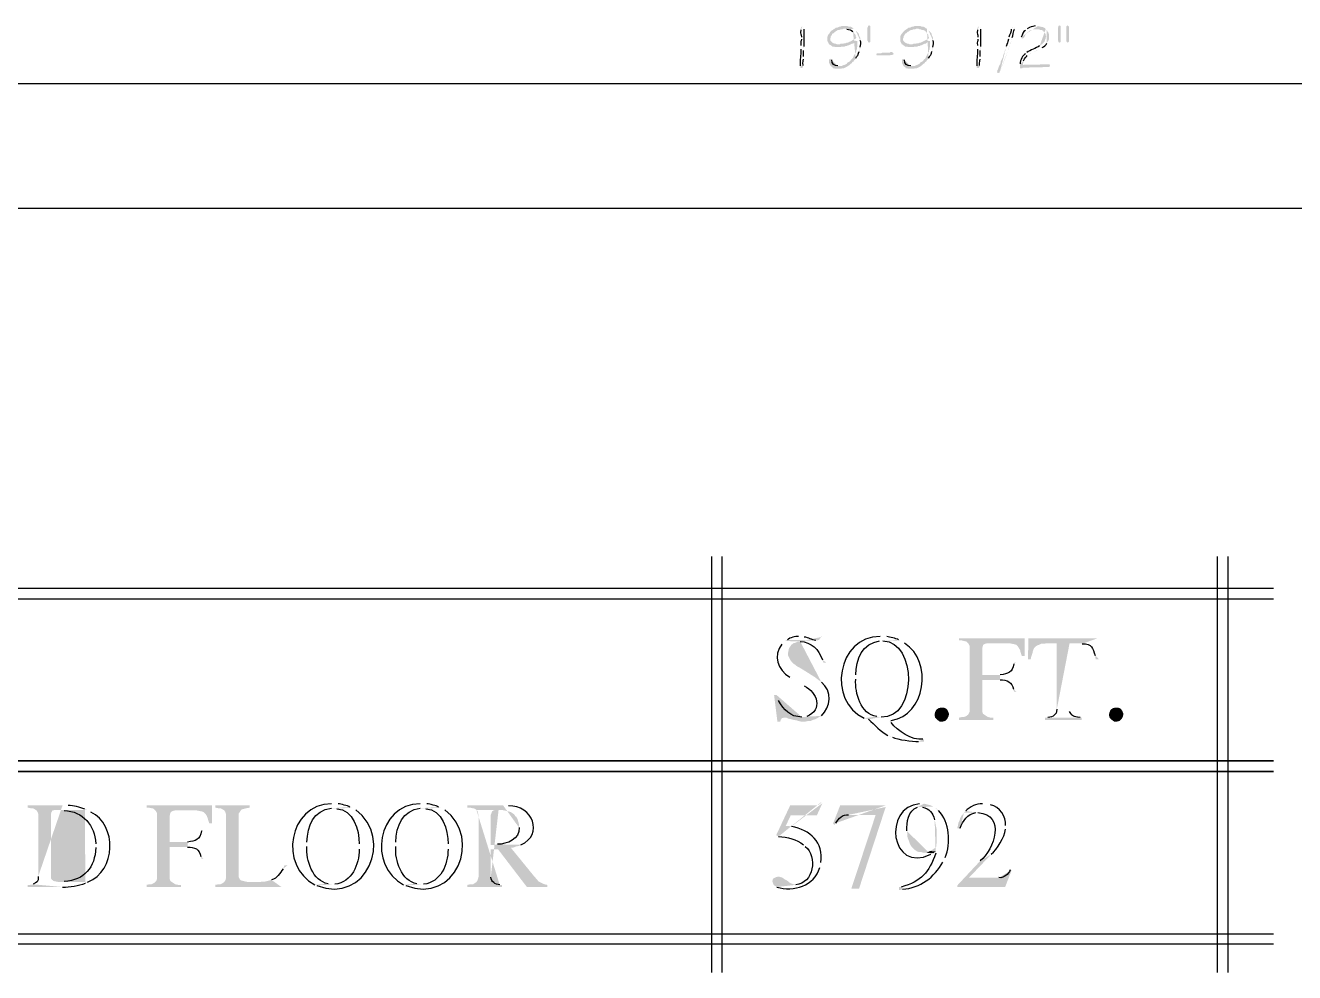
# Model space of a CAD drawing. Header units: inches. Extents: x -167 to 6071, y -6287 to -2731.
# Drawn here: x 290.9 to 412.8, y -6234.7 to -6143.7 of the extents above; entities that cross this region are included whole.
import ezdxf

# ---------------------------------------------------------------- set-up
doc = ezdxf.new("R2010")
doc.units = ezdxf.units.IN
doc.header["$LTSCALE"] = 96
doc.header["$MEASUREMENT"] = 0
doc.layers.add('PDF_Geometry', color=7, linetype='Continuous', true_color=0x4a4a4a)
doc.layers.add('PDF_Solid Fills', color=7, linetype='Continuous')

msp = doc.modelspace()

# ---------------------------------------------------------------- hatches: boundary and pattern name
at = {"layer": 'PDF_Solid Fills', "true_color": 0x4a4a4a, "transparency": 33554559}
for points in [[(369.56, -6143.78), (369.29, -6143.78), (369.18, -6143.83), (369.08, -6143.83), (368.97, -6143.88), (368.86, -6143.94), (368.7, -6143.94), (368.6, -6144.04), (368.49, -6144.1), (368.44, -6144.15), (368.33, -6144.2), (368.22, -6144.31), (368.17, -6144.36), (368.12, -6144.47), (368.01, -6144.58), (367.96, -6144.68), (367.9, -6144.84), (367.9, -6145.22), (367.96, -6145.32), (368.01, -6145.43), (368.06, -6145.54), (368.97, -6145.54), (368.81, -6145.54), (368.7, -6145.48), (368.6, -6145.48), (368.49, -6145.43), (368.38, -6145.38), (368.33, -6145.32), (368.22, -6145.22), (368.17, -6145.11), (368.17, -6145), (368.22, -6144.9), (368.22, -6144.79), (368.33, -6144.63), (368.38, -6144.52), (368.49, -6144.47), (368.6, -6144.36), (368.7, -6144.31), (368.76, -6144.26), (368.86, -6144.2), (368.97, -6144.15), (369.08, -6144.15), (369.18, -6144.1), (369.34, -6144.1), (369.45, -6144.04), (370.46, -6144.04), (370.36, -6143.99), (370.3, -6143.94), (370.2, -6143.88), (370.09, -6143.83), (369.93, -6143.83), (369.82, -6143.78), (369.72, -6143.78)], [(372.01, -6143.99), (372.01, -6145.32), (371.9, -6145.38), (371.8, -6145.32), (371.8, -6145.22), (371.74, -6145.16), (371.74, -6143.99), (371.8, -6143.83), (371.8, -6143.78), (371.9, -6143.72), (372.01, -6143.78)], [(376.54, -6143.78), (376.28, -6143.78), (376.17, -6143.83), (376.06, -6143.83), (375.96, -6143.88), (375.85, -6143.94), (375.69, -6143.94), (375.58, -6144.04), (375.48, -6144.1), (375.42, -6144.15), (375.32, -6144.2), (375.21, -6144.31), (375.16, -6144.36), (375.1, -6144.47), (375, -6144.58), (374.94, -6144.68), (374.89, -6144.84), (374.89, -6145.22), (375.05, -6145.54), (375.96, -6145.54), (375.8, -6145.54), (375.69, -6145.48), (375.58, -6145.48), (375.48, -6145.43), (375.37, -6145.38), (375.32, -6145.32), (375.21, -6145.22), (375.16, -6145.11), (375.16, -6145), (375.21, -6144.9), (375.21, -6144.79), (375.32, -6144.63), (375.37, -6144.52), (375.48, -6144.47), (375.58, -6144.36), (375.69, -6144.31), (375.74, -6144.26), (375.85, -6144.2), (375.96, -6144.15), (376.06, -6144.15), (376.17, -6144.1), (376.33, -6144.1), (376.44, -6144.04), (377.45, -6144.04), (377.34, -6143.99), (377.29, -6143.94), (377.18, -6143.88), (377.08, -6143.83), (376.92, -6143.83), (376.81, -6143.78), (376.7, -6143.78)], [(390.2, -6143.72), (390.09, -6143.78), (390.09, -6143.83), (390.04, -6143.99), (390.04, -6145.16), (390.09, -6145.22), (390.09, -6145.32), (390.2, -6145.38), (390.3, -6145.32), (390.3, -6143.78)], [(390.94, -6143.72), (390.84, -6143.83), (390.84, -6145.22), (390.89, -6145.32), (390.94, -6145.38), (391.05, -6145.32), (391.1, -6145.27), (391.1, -6143.88), (391.05, -6143.78)], [(370.3, -6145.16), (370.2, -6145.22), (370.09, -6145.27), (369.98, -6145.32), (369.88, -6145.38), (369.77, -6145.38), (369.66, -6145.43), (369.56, -6145.43), (369.4, -6145.48), (369.18, -6145.48), (369.08, -6145.54), (368.06, -6145.54), (368.17, -6145.59), (368.22, -6145.64), (368.33, -6145.7), (368.38, -6145.75), (368.54, -6145.75), (368.65, -6145.8), (369.18, -6145.8), (369.29, -6145.75), (369.56, -6145.75), (369.66, -6145.7), (369.77, -6145.7), (369.88, -6145.64), (369.93, -6145.64), (370.04, -6145.59), (370.14, -6145.54), (370.25, -6145.48), (370.36, -6145.48), (370.46, -6145.38), (370.57, -6145.32), (370.68, -6145.27), (370.73, -6145.22)], [(377.29, -6145.16), (377.18, -6145.22), (377.08, -6145.27), (376.97, -6145.32), (376.86, -6145.38), (376.76, -6145.38), (376.65, -6145.43), (376.54, -6145.43), (376.38, -6145.48), (376.17, -6145.48), (376.06, -6145.54), (375.05, -6145.54), (375.16, -6145.59), (375.21, -6145.64), (375.32, -6145.7), (375.37, -6145.75), (375.53, -6145.75), (375.64, -6145.8), (376.17, -6145.8), (376.28, -6145.75), (376.54, -6145.75), (376.65, -6145.7), (376.76, -6145.7), (376.86, -6145.64), (376.92, -6145.64), (377.02, -6145.59), (377.13, -6145.54), (377.24, -6145.48), (377.34, -6145.48), (377.45, -6145.38), (377.56, -6145.32), (377.66, -6145.27), (377.72, -6145.22)], [(374.09, -6146.28), (373.98, -6146.28), (373.88, -6146.34), (373.18, -6146.34), (373.08, -6146.39), (372.65, -6146.39), (372.6, -6146.5), (372.65, -6146.6), (373.93, -6146.6), (373.98, -6146.55), (374.14, -6146.55), (374.25, -6146.5), (374.25, -6146.44), (374.2, -6146.34)], [(389.13, -6147.46), (386.68, -6147.51), (386.41, -6147.51), (386.41, -6147.83), (386.62, -6147.83), (386.68, -6147.78), (389.08, -6147.72), (389.13, -6147.72), (389.24, -6147.67), (389.29, -6147.62), (389.24, -6147.51), (389.24, -6147.46)]]:
    msp.add_hatch(color=251, dxfattribs=at).paths.add_polyline_path(points)
h = msp.add_hatch(color=251, dxfattribs=at)
h.paths.add_polyline_path([(388.01, -6143.78), (387.85, -6143.78)], flags=0)
h.paths.add_polyline_path([(387.1, -6144.04), (387.05, -6144.1), (386.94, -6144.2)], flags=0)
h.paths.add_polyline_path([(386.52, -6144.84), (386.57, -6144.95), (386.68, -6145), (386.73, -6144.95), (386.84, -6144.84), (386.84, -6144.79), (386.89, -6144.68), (386.94, -6144.63), (386.94, -6144.58), (387.1, -6144.42), (387.21, -6144.36), (387.26, -6144.26), (387.37, -6144.2), (387.42, -6144.2), (387.53, -6144.15), (387.64, -6144.1), (388.86, -6144.1), (388.81, -6143.99), (388.7, -6143.94), (388.6, -6143.88), (388.49, -6143.88), (388.38, -6143.83), (388.28, -6143.83), (388.12, -6143.78)], flags=0)
h = msp.add_hatch(color=251, dxfattribs=at)
h.paths.add_polyline_path([(365.5, -6143.83), (365.4, -6143.88), (365.34, -6144.04), (365.34, -6144.15)], flags=0)
h.paths.add_polyline_path([(365.4, -6144.84), (365.4, -6145.06)], flags=0)
h.paths.add_polyline_path([(365.34, -6145.64), (365.34, -6146.02)], flags=0)
h.paths.add_polyline_path([(365.29, -6147.62), (365.29, -6147.78), (365.4, -6147.83), (365.5, -6147.78), (365.56, -6147.72), (365.56, -6147.56)], flags=0)
h.paths.add_polyline_path([(365.61, -6146.98), (365.61, -6146.71)], flags=0)
h.paths.add_polyline_path([(365.61, -6146.12), (365.61, -6145.86), (365.66, -6145.75)], flags=0)
h.paths.add_polyline_path([(365.66, -6144.1), (365.66, -6143.99), (365.61, -6143.88)], flags=0)
h = msp.add_hatch(color=251, dxfattribs=at)
h.paths.add_polyline_path([(370.46, -6144.04), (369.56, -6144.04), (369.66, -6144.04), (369.77, -6144.1)], flags=0)
h.paths.add_polyline_path([(370.36, -6144.31), (370.41, -6144.36), (370.46, -6144.47), (370.57, -6144.58), (370.62, -6144.68), (370.62, -6144.79), (370.68, -6144.9), (370.62, -6145), (370.3, -6145.16), (370.73, -6145.22), (370.78, -6145.22), (370.78, -6145.75), (370.73, -6145.86), (370.73, -6146.02), (370.68, -6146.12), (370.68, -6146.23), (370.62, -6146.34), (370.57, -6146.39), (370.52, -6146.5), (370.46, -6146.6), (370.41, -6146.71), (370.36, -6146.82), (370.3, -6146.92), (370.2, -6146.98), (370.14, -6147.08), (370.04, -6147.19), (369.82, -6147.3), (369.77, -6147.4), (369.56, -6147.51), (369.5, -6147.51), (369.29, -6147.62), (368.92, -6147.62), (369.82, -6147.67), (369.88, -6147.62), (369.98, -6147.56), (370.14, -6147.4), (370.25, -6147.35), (370.3, -6147.24), (370.41, -6147.19), (370.46, -6147.08), (370.57, -6146.98), (370.62, -6146.87)], flags=0)
h.paths.add_polyline_path([(370.94, -6146.23), (371, -6146.18), (371, -6146.07), (371.05, -6145.96), (371.05, -6145.8)], flags=0)
h.paths.add_polyline_path([(371.05, -6145.16), (371.05, -6144.9), (370.94, -6144.68), (370.94, -6144.58), (370.89, -6144.47), (370.84, -6144.42), (370.62, -6144.2), (370.57, -6144.1)], flags=0)
h = msp.add_hatch(color=251, dxfattribs=at)
h.paths.add_polyline_path([(377.45, -6144.04), (376.54, -6144.04), (376.65, -6144.04), (376.76, -6144.1), (376.86, -6144.1), (376.97, -6144.15), (377.08, -6144.15), (377.18, -6144.2), (377.29, -6144.26), (377.34, -6144.31), (377.4, -6144.36), (377.45, -6144.47), (377.56, -6144.58), (377.61, -6144.68), (377.61, -6144.79), (377.66, -6144.9), (377.61, -6145), (377.29, -6145.16), (377.72, -6145.22), (377.77, -6145.22), (377.77, -6145.75), (377.72, -6145.86), (377.72, -6146.02), (377.66, -6146.12), (377.66, -6146.23), (377.61, -6146.34), (377.56, -6146.39), (377.4, -6146.71), (377.34, -6146.82), (377.29, -6146.92), (377.18, -6146.98), (377.13, -6147.08), (377.02, -6147.19), (376.81, -6147.3), (376.76, -6147.4), (376.54, -6147.51), (376.49, -6147.51), (376.28, -6147.62), (375.9, -6147.62), (376.81, -6147.67), (376.86, -6147.62), (376.97, -6147.56), (377.02, -6147.51), (377.13, -6147.4), (377.24, -6147.35), (377.29, -6147.24), (377.4, -6147.19), (377.45, -6147.08), (377.56, -6146.98), (377.61, -6146.87)], flags=0)
h.paths.add_polyline_path([(377.93, -6146.23), (377.98, -6146.18), (377.98, -6146.07), (378.04, -6145.96), (378.04, -6145.8)], flags=0)
h.paths.add_polyline_path([(378.04, -6145.16), (378.04, -6144.9), (377.93, -6144.68), (377.93, -6144.58), (377.88, -6144.47), (377.82, -6144.42), (377.72, -6144.31), (377.66, -6144.26), (377.61, -6144.2), (377.56, -6144.1)], flags=0)
h = msp.add_hatch(color=251, dxfattribs=at)
h.paths.add_polyline_path([(382.46, -6143.83), (382.36, -6143.88), (382.3, -6144.04), (382.3, -6144.15)], flags=0)
h.paths.add_polyline_path([(382.36, -6144.84), (382.36, -6145.06)], flags=0)
h.paths.add_polyline_path([(382.3, -6145.64), (382.3, -6146.02)], flags=0)
h.paths.add_polyline_path([(382.25, -6147.62), (382.25, -6147.78), (382.36, -6147.83), (382.46, -6147.78), (382.52, -6147.72), (382.52, -6147.56)], flags=0)
h.paths.add_polyline_path([(382.57, -6146.98), (382.57, -6146.71)], flags=0)
h.paths.add_polyline_path([(382.57, -6146.12), (382.57, -6145.86), (382.62, -6145.75)], flags=0)
h.paths.add_polyline_path([(382.62, -6144.1), (382.62, -6143.99), (382.57, -6143.88)], flags=0)
h = msp.add_hatch(color=251, dxfattribs=at)
h.paths.add_polyline_path([(385.72, -6143.83), (385.66, -6143.88), (385.56, -6144.1)], flags=0)
h.paths.add_polyline_path([(385.34, -6144.84), (385.34, -6144.95), (385.29, -6145.06)], flags=0)
h.paths.add_polyline_path([(385.08, -6145.75), (385.08, -6145.86), (385.02, -6145.96), (384.97, -6146.07), (384.92, -6146.18), (384.92, -6146.28), (384.86, -6146.39), (384.81, -6146.55), (384.76, -6146.66), (384.76, -6146.76), (384.7, -6146.87), (384.54, -6147.19), (384.54, -6147.3), (384.49, -6147.46), (384.38, -6147.62), (384.28, -6147.94), (384.22, -6148.04), (384.22, -6148.15), (384.17, -6148.15), (384.22, -6148.26), (384.33, -6148.31), (384.38, -6148.26), (384.44, -6148.26), (384.44, -6148.15), (384.49, -6148.1)], flags=0)
h.paths.add_polyline_path([(384.49, -6148.1, 0.021366), (385.24, -6146.12)], flags=0)
h.paths.add_polyline_path([(385.24, -6146.12), (385.29, -6146.02), (385.34, -6145.86), (385.34, -6145.75), (385.4, -6145.64), (385.45, -6145.54), (385.45, -6145.43), (385.56, -6145.22), (385.56, -6145.11), (385.66, -6144.9)], flags=0)
h.paths.add_polyline_path([(385.88, -6144.1), (385.88, -6143.99), (385.82, -6143.88)], flags=0)
h = msp.add_hatch(color=251, dxfattribs=at)
h.paths.add_polyline_path([(388.86, -6144.1), (388.01, -6144.1), (388.22, -6144.1), (388.33, -6144.15), (388.44, -6144.15), (388.54, -6144.2), (388.65, -6144.26), (388.65, -6144.31), (388.76, -6144.36), (388.81, -6144.47), (388.86, -6144.58), (388.86, -6144.68), (388.92, -6144.79), (388.86, -6144.9), (388.86, -6145), (388.81, -6145.11), (388.76, -6145.22), (388.76, -6145.27), (388.65, -6145.38), (388.6, -6145.43), (388.49, -6145.54), (388.38, -6145.59), (388.38, -6145.64), (388.28, -6145.7)], flags=0)
h.paths.add_polyline_path([(387.05, -6146.34), (387, -6146.34), (386.94, -6146.44)], flags=0)
h.paths.add_polyline_path([(386.41, -6147.4), (386.41, -6147.51), (386.68, -6147.51), (386.68, -6147.4), (386.73, -6147.24), (386.73, -6147.14)], flags=0)
h.paths.add_polyline_path([(387.1, -6146.6), (387.21, -6146.55), (387.32, -6146.5), (387.42, -6146.39), (387.53, -6146.39), (387.74, -6146.28), (387.8, -6146.23), (387.96, -6146.18), (388.06, -6146.12), (388.22, -6146.02), (388.54, -6145.86)], flags=0)
h.paths.add_polyline_path([(388.97, -6145.43), (389.02, -6145.32), (389.08, -6145.27), (389.13, -6145.16), (389.18, -6145.06), (389.18, -6144.58), (389.13, -6144.42), (389.08, -6144.36), (389.02, -6144.26), (388.97, -6144.15)], flags=0)
h = msp.add_hatch(color=251, dxfattribs=at)
h.paths.add_polyline_path([(368.17, -6146.92), (368.12, -6146.98), (368.06, -6147.03), (368.06, -6147.3), (368.22, -6147.62), (368.28, -6147.67), (368.38, -6147.72), (368.44, -6147.83), (368.54, -6147.83), (368.65, -6147.88), (369.24, -6147.88), (369.34, -6147.83), (369.5, -6147.83), (369.82, -6147.67), (368.92, -6147.62)], flags=0)
h.paths.add_polyline_path([(368.33, -6147.03), (368.28, -6146.92)], flags=0)
h = msp.add_hatch(color=251, dxfattribs=at)
h.paths.add_polyline_path([(375.16, -6146.92), (375.1, -6146.98), (375.05, -6147.03), (375.05, -6147.3), (375.21, -6147.62), (375.26, -6147.67), (375.37, -6147.72), (375.42, -6147.83), (375.53, -6147.83), (375.64, -6147.88), (376.22, -6147.88), (376.33, -6147.83), (376.49, -6147.83), (376.81, -6147.67), (375.9, -6147.62)], flags=0)
h.paths.add_polyline_path([(375.32, -6147.03), (375.26, -6146.92)], flags=0)
at = {"layer": 'PDF_Solid Fills', "transparency": 33554559}
h = msp.add_hatch(color=256, dxfattribs=at)
h.paths.add_polyline_path([(363.85, -6202.82), (363.53, -6203.14)], flags=0)
h.paths.add_polyline_path([(364.28, -6206.28), (364.54, -6206.44), (365.66, -6207.14)], flags=0)
h.paths.add_polyline_path([(365.93, -6210.07), (365.72, -6210.12), (365.45, -6210.12), (367.1, -6210.12), (367.32, -6210.02)], flags=0)
h.paths.add_polyline_path([(367.32, -6206.76), (367.1, -6206.6), (366.68, -6206.28), (365.5, -6205.54), (365.24, -6205.38), (365.02, -6205.27), (364.81, -6205.11), (364.65, -6205), (364.49, -6204.84), (364.33, -6204.63), (364.12, -6204.2), (364.12, -6203.99), (364.17, -6203.72), (364.22, -6203.51), (364.44, -6203.19), (364.65, -6203.03), (364.86, -6202.98), (365.08, -6202.87), (365.29, -6202.87)], flags=0)
h = msp.add_hatch(color=256, dxfattribs=at)
h.paths.add_polyline_path([(367.53, -6202.39), (367.32, -6202.39), (367.21, -6202.55), (367.1, -6202.71), (366.94, -6202.76), (363.85, -6202.82), (365.29, -6202.87)], flags=0)
h.paths.add_polyline_path([(367.42, -6204.63), (367.53, -6204.9), (367.8, -6204.9)], flags=0)
h = msp.add_hatch(color=256, dxfattribs=at)
h.paths.add_polyline_path([(365.18, -6202.39), (365.13, -6202.39)], flags=0)
h.paths.add_polyline_path([(364.06, -6202.71), (363.85, -6202.82), (366.94, -6202.76), (366.78, -6202.76)], flags=0)
h.paths.add_polyline_path([(365.66, -6202.44), (365.45, -6202.39)], flags=0)
h = msp.add_hatch(color=256, dxfattribs=at)
h.paths.add_polyline_path([(373.13, -6202.39), (372.97, -6202.39)], flags=0)
h.paths.add_polyline_path([(371.42, -6210.23), (373.08, -6210.12), (372.86, -6210.12), (372.65, -6210.07)], flags=0)
h.paths.add_polyline_path([(370.62, -6206.5), (370.62, -6206.07)], flags=0)
h.paths.add_polyline_path([(372.92, -6202.82), (373.18, -6202.82), (374.94, -6202.76), (374.73, -6202.71)], flags=0)
h.paths.add_polyline_path([(373.61, -6202.39), (373.34, -6202.39)], flags=0)
h = msp.add_hatch(color=256, dxfattribs=at)
h.paths.add_polyline_path([(374.94, -6202.76), (373.18, -6202.82), (373.24, -6202.82)], flags=0)
h.paths.add_polyline_path([(373.08, -6210.12), (371.42, -6210.23), (371.85, -6210.34)], flags=0)
h.paths.add_polyline_path([(373.72, -6211.88), (373.93, -6211.99), (374.14, -6212.04)], flags=0)
h.paths.add_polyline_path([(376.65, -6212.47), (377.18, -6212.47), (377.18, -6212.26), (377.08, -6212.26)], flags=0)
h.paths.add_polyline_path([(374.04, -6210.66), (373.88, -6210.5), (374.04, -6210.44)], flags=0)
h.paths.add_polyline_path([(375.32, -6203.03), (375.1, -6202.87)], flags=0)
for points in [[(386.84, -6202.55), (380.54, -6202.55), (380.54, -6202.76), (380.76, -6202.76), (381.02, -6202.82), (381.24, -6202.87), (381.34, -6202.98), (385.34, -6203.03), (385.88, -6203.14), (386.04, -6203.19), (386.2, -6203.35), (386.3, -6203.51), (386.41, -6203.72), (386.46, -6203.94), (386.57, -6204.26), (386.84, -6204.26)], [(381.34, -6202.98), (381.45, -6203.08), (381.56, -6203.3), (381.56, -6209.59), (381.5, -6209.75), (381.4, -6209.91), (381.24, -6210.02), (381.02, -6210.12), (380.81, -6210.12), (380.54, -6210.18), (380.54, -6210.39), (383.85, -6210.39), (383.85, -6210.18), (383.58, -6210.18), (383.32, -6210.12), (382.84, -6209.8), (382.78, -6209.64), (382.78, -6206.55), (384.49, -6206.55), (382.78, -6206.07), (382.78, -6203.51), (382.84, -6203.24), (382.94, -6203.14), (383.05, -6203.08), (383.32, -6203.03), (385.34, -6203.03)], [(393.88, -6202.55), (387.21, -6202.55), (387.16, -6204.58), (387.42, -6204.58), (387.48, -6204.31), (387.58, -6204.04), (387.64, -6203.78), (387.69, -6203.62), (387.74, -6203.51), (387.9, -6203.35), (388.06, -6203.24), (388.22, -6203.19), (388.44, -6203.08), (388.7, -6203.08), (389.02, -6203.03), (392.22, -6203.03)], [(379.58, -6209.86), (379.53, -6210.07), (379.42, -6210.28), (379.37, -6210.34), (379.21, -6210.5), (379, -6210.55), (378.68, -6210.55), (378.46, -6210.39), (378.41, -6210.34), (378.25, -6210.18), (378.2, -6209.96), (378.2, -6209.86), (378.25, -6209.64), (378.36, -6209.43), (378.41, -6209.38), (378.57, -6209.27), (378.78, -6209.22), (379.1, -6209.22), (379.32, -6209.32), (379.37, -6209.38), (379.48, -6209.54), (379.58, -6209.8)], [(396.33, -6209.86), (396.28, -6210.07), (396.17, -6210.28), (395.96, -6210.5), (395.74, -6210.55), (395.42, -6210.55), (395.21, -6210.39), (395, -6210.18), (394.94, -6209.96), (394.94, -6209.86), (395, -6209.64), (395.1, -6209.43), (395.16, -6209.38), (395.32, -6209.27), (395.53, -6209.22), (395.85, -6209.22), (396.06, -6209.32), (396.12, -6209.38), (396.22, -6209.54), (396.33, -6209.8)], [(367.1, -6210.12), (363.74, -6210.18), (363.96, -6210.18), (364.17, -6210.28), (364.49, -6210.34), (364.65, -6210.39), (364.92, -6210.44), (365.34, -6210.55), (365.82, -6210.55), (366.04, -6210.5), (366.3, -6210.5), (366.52, -6210.39), (366.73, -6210.34), (366.94, -6210.23)], [(308.81, -6218.6), (302.52, -6218.6), (302.52, -6218.82), (302.73, -6218.82), (303, -6218.87), (303.21, -6218.92), (303.32, -6219.03), (307.32, -6219.08), (307.85, -6219.19), (308.01, -6219.24), (308.17, -6219.4), (308.28, -6219.56), (308.38, -6219.78), (308.44, -6219.99), (308.54, -6220.31), (308.81, -6220.31)], [(303.32, -6219.03), (303.42, -6219.14), (303.53, -6219.35), (303.53, -6225.64), (303.48, -6225.8), (303.37, -6225.96), (303.21, -6226.07), (303, -6226.18), (302.78, -6226.18), (302.52, -6226.23), (302.52, -6226.44), (305.82, -6226.44), (305.82, -6226.23), (305.56, -6226.23), (305.29, -6226.18), (304.81, -6225.86), (304.76, -6225.7), (304.76, -6222.6), (306.46, -6222.6), (304.76, -6222.12), (304.76, -6219.56), (304.81, -6219.3), (304.92, -6219.19), (305.02, -6219.14), (305.29, -6219.08), (307.32, -6219.08)], [(312.44, -6218.6), (309.13, -6218.6), (309.13, -6218.82), (309.4, -6218.87), (309.61, -6218.87), (309.82, -6218.98), (309.98, -6219.08), (310.09, -6219.24), (310.14, -6219.4), (310.14, -6225.64), (310.09, -6225.8), (309.98, -6225.96), (312.81, -6225.96), (312.28, -6225.96), (312.01, -6225.91), (311.58, -6225.8), (311.48, -6225.7), (311.37, -6225.48), (311.37, -6219.4), (311.58, -6219.08), (311.69, -6218.98), (312.12, -6218.87), (312.44, -6218.82)], [(337.5, -6222.66), (336.28, -6222.82), (339.05, -6226.44), (341.02, -6226.44), (341.02, -6226.23), (340.97, -6226.23), (340.76, -6226.18), (340.6, -6226.12), (340.17, -6225.91), (340.01, -6225.7), (339.8, -6225.48)], [(377.77, -6222.98), (377.56, -6223.08), (377.4, -6223.14), (377.18, -6223.14), (378.09, -6223.19), (378.3, -6223.03)], [(363.21, -6225.43), (363, -6225.48), (362.68, -6225.64), (362.62, -6225.86), (362.62, -6225.91), (362.68, -6226.07), (362.78, -6226.28), (364.86, -6226.23), (364.7, -6226.18), (364.49, -6226.12), (364.28, -6226.02), (364.01, -6225.8), (363.8, -6225.7), (363.58, -6225.54), (363.37, -6225.48)]]:
    msp.add_hatch(color=256, dxfattribs=at).paths.add_polyline_path(points)
h = msp.add_hatch(color=256, dxfattribs=at)
h.paths.add_polyline_path([(391.16, -6203.03), (389.93, -6203.03), (389.93, -6209.38)], flags=0)
h.paths.add_polyline_path([(389.08, -6210.18), (388.81, -6210.18), (388.81, -6210.39), (392.33, -6210.39), (392.33, -6210.18), (392.17, -6210.18)], flags=0)
h.paths.add_polyline_path([(391.16, -6209.59), (391.16, -6209.38)], flags=0)
h = msp.add_hatch(color=256, dxfattribs=at)
h.paths.add_polyline_path([(393.88, -6202.55), (392.22, -6203.03), (392.38, -6203.08)], flags=0)
h.paths.add_polyline_path([(393.61, -6204.2), (393.66, -6204.58), (393.98, -6204.58)], flags=0)
h = msp.add_hatch(color=256, dxfattribs=at)
h.paths.add_polyline_path([(386.04, -6204.9), (385.82, -6204.9), (385.82, -6205)], flags=0)
h.paths.add_polyline_path([(384.49, -6206.07), (382.78, -6206.07), (384.49, -6206.55)], flags=0)
h.paths.add_polyline_path([(385.77, -6207.46), (385.82, -6207.67), (386.04, -6207.67)], flags=0)
h = msp.add_hatch(color=256, dxfattribs=at)
h.paths.add_polyline_path([(363, -6207.99), (362.78, -6207.99), (363.1, -6210.55), (363.37, -6210.55), (363.42, -6210.39), (363.53, -6210.23), (363.74, -6210.18), (367.1, -6210.12), (365.45, -6210.12)], flags=0)
h.paths.add_polyline_path([(363.21, -6208.52), (363.1, -6208.26)], flags=0)
h = msp.add_hatch(color=256, dxfattribs=at)
h.paths.add_polyline_path([(294.46, -6218.6), (291.1, -6218.6), (291.1, -6218.82), (291.37, -6218.87), (291.58, -6218.87), (291.8, -6218.98), (291.96, -6219.08), (292.06, -6219.24), (292.12, -6219.4), (292.12, -6225.43)], flags=0)
h.paths.add_polyline_path([(291.64, -6226.18), (291.37, -6226.23), (291.1, -6226.23), (291.1, -6226.44), (294.46, -6226.44)], flags=0)
h.paths.add_polyline_path([(296.65, -6226.07), (296.86, -6225.96), (294.09, -6225.96), (293.82, -6225.91), (293.61, -6225.86), (293.45, -6225.75), (293.34, -6225.59), (293.34, -6219.46), (293.4, -6219.24), (293.5, -6219.08), (293.56, -6219.08), (293.77, -6219.03), (296.81, -6219.03), (296.6, -6218.98)], flags=0)
h.paths.add_polyline_path([(295, -6218.6), (294.73, -6218.6)], flags=0)
h = msp.add_hatch(color=256, dxfattribs=at)
h.paths.add_polyline_path([(296.81, -6219.03), (294.09, -6219.03), (294.36, -6219.03), (294.62, -6219.08)], flags=0)
h.paths.add_polyline_path([(297.66, -6222.28), (297.66, -6222.66)], flags=0)
h.paths.add_polyline_path([(294.62, -6225.91), (294.36, -6225.96), (294.09, -6225.96), (296.86, -6225.96)], flags=0)
h.paths.add_polyline_path([(297.18, -6219.24), (297.02, -6219.14)], flags=0)
h = msp.add_hatch(color=256, dxfattribs=at)
h.paths.add_polyline_path([(320.44, -6218.44), (320.28, -6218.44)], flags=0)
h.paths.add_polyline_path([(318.68, -6226.23), (320.38, -6226.18), (320.17, -6226.18), (319.96, -6226.12)], flags=0)
h.paths.add_polyline_path([(317.93, -6222.55), (317.93, -6222.12)], flags=0)
h.paths.add_polyline_path([(320.28, -6218.87), (320.54, -6218.87), (322.25, -6218.82), (322.04, -6218.76)], flags=0)
h.paths.add_polyline_path([(320.92, -6218.44), (320.7, -6218.44)], flags=0)
h = msp.add_hatch(color=256, dxfattribs=at)
h.paths.add_polyline_path([(322.25, -6218.82), (320.54, -6218.87), (320.6, -6218.87), (320.81, -6218.92)], flags=0)
h.paths.add_polyline_path([(322.94, -6222.28), (322.94, -6222.82)], flags=0)
h.paths.add_polyline_path([(320.6, -6226.18), (320.38, -6226.18), (318.68, -6226.23), (318.89, -6226.28)], flags=0)
h.paths.add_polyline_path([(322.62, -6219.03), (322.46, -6218.92)], flags=0)
h = msp.add_hatch(color=256, dxfattribs=at)
h.paths.add_polyline_path([(328.97, -6218.44), (328.81, -6218.44)], flags=0)
h.paths.add_polyline_path([(327.21, -6226.23), (328.92, -6226.18), (328.7, -6226.18), (328.49, -6226.12)], flags=0)
h.paths.add_polyline_path([(326.46, -6222.55), (326.46, -6222.12)], flags=0)
h.paths.add_polyline_path([(328.81, -6218.87), (329.08, -6218.87), (330.78, -6218.82), (330.57, -6218.76)], flags=0)
h.paths.add_polyline_path([(329.45, -6218.44), (329.24, -6218.44)], flags=0)
h = msp.add_hatch(color=256, dxfattribs=at)
h.paths.add_polyline_path([(330.78, -6218.82), (329.08, -6218.87), (329.13, -6218.87), (329.34, -6218.92)], flags=0)
h.paths.add_polyline_path([(331.48, -6222.28), (331.48, -6222.82)], flags=0)
h.paths.add_polyline_path([(329.13, -6226.18), (328.92, -6226.18), (327.21, -6226.23), (327.42, -6226.28)], flags=0)
h.paths.add_polyline_path([(331.16, -6219.03), (331, -6218.92)], flags=0)
h = msp.add_hatch(color=256, dxfattribs=at)
h.paths.add_polyline_path([(336.76, -6218.6), (333.34, -6218.6), (333.34, -6218.82), (333.61, -6218.82), (334.04, -6218.92), (334.2, -6219.03), (336.6, -6219.03), (336.86, -6219.08), (337.5, -6219.24), (337.82, -6219.46), (337.93, -6219.62), (338.04, -6219.72), (338.14, -6219.88), (338.2, -6220.1), (338.25, -6220.26), (338.3, -6220.47), (338.3, -6220.74)], flags=0)
h.paths.add_polyline_path([(336.22, -6222.34), (335.9, -6222.39), (335.58, -6222.39), (338.46, -6222.39)], flags=0)
h.paths.add_polyline_path([(337.29, -6218.66), (337.02, -6218.6)], flags=0)
h = msp.add_hatch(color=256, dxfattribs=at)
h.paths.add_polyline_path([(334.2, -6219.03), (334.3, -6219.14), (334.36, -6219.35), (334.41, -6219.62), (334.41, -6225.43), (334.36, -6225.64), (334.3, -6225.8), (334.2, -6225.96), (333.88, -6226.18), (333.61, -6226.18), (333.34, -6226.23), (333.34, -6226.44), (336.65, -6226.44), (336.65, -6226.23), (336.44, -6226.23)], flags=0)
h.paths.add_polyline_path([(335.58, -6225.48), (335.58, -6222.82), (336.28, -6222.82), (337.5, -6222.66), (337.72, -6222.66), (337.98, -6222.55), (338.25, -6222.5), (338.46, -6222.39), (335.58, -6222.39), (335.58, -6219.51), (335.64, -6219.35), (335.69, -6219.19), (335.85, -6219.08), (336.01, -6219.03), (336.33, -6219.03)], flags=0)
h = msp.add_hatch(color=256, dxfattribs=at)
h.paths.add_polyline_path([(367.32, -6218.28), (367.26, -6218.39), (367.05, -6218.55), (366.89, -6218.6), (364.33, -6218.6), (363, -6221.43), (363, -6221.48), (363.21, -6221.59)], flags=0)
h.paths.add_polyline_path([(365.61, -6222.39), (365.77, -6222.5), (365.77, -6222.55)], flags=0)
h.paths.add_polyline_path([(364.86, -6226.23), (362.78, -6226.28), (363, -6226.39), (363.05, -6226.44)], flags=0)
h.paths.add_polyline_path([(367.16, -6224.58), (367.21, -6224.36), (367.26, -6224.1)], flags=0)
h.paths.add_polyline_path([(364.44, -6220.63), (364.17, -6220.58), (363.9, -6220.58), (364.38, -6219.56), (366.89, -6219.56), (367.42, -6218.39)], flags=0)
h = msp.add_hatch(color=256, dxfattribs=at)
h.paths.add_polyline_path([(373.5, -6218.6), (369.13, -6218.6), (368.44, -6220.36), (368.6, -6220.47), (368.7, -6220.31)], flags=0)
h.paths.add_polyline_path([(369.93, -6219.51), (372.54, -6219.51), (373.5, -6218.76)], flags=0)
h = msp.add_hatch(color=256, dxfattribs=at)
h.paths.add_polyline_path([(378.04, -6218.71), (376.76, -6218.76), (377.02, -6218.76)], flags=0)
h.paths.add_polyline_path([(378.2, -6219.99), (378.25, -6220.2), (378.3, -6220.47), (378.36, -6220.74), (378.41, -6221), (378.41, -6222.18), (378.36, -6222.34), (378.36, -6222.55), (378.2, -6222.71), (377.98, -6222.87), (377.77, -6222.98), (378.3, -6223.03), (378.3, -6223.19)], flags=0)
h.paths.add_polyline_path([(375, -6226.44), (374.78, -6226.44), (374.78, -6226.71), (374.89, -6226.71), (375.1, -6226.66)], flags=0)
h.paths.add_polyline_path([(379, -6224.04), (379.21, -6223.62)], flags=0)
h.paths.add_polyline_path([(378.57, -6219.08), (378.41, -6218.92), (378.2, -6218.82)], flags=0)
h = msp.add_hatch(color=256, dxfattribs=at)
h.paths.add_polyline_path([(376.92, -6218.44), (376.76, -6218.44)], flags=0)
h.paths.add_polyline_path([(377.82, -6223.3), (378.09, -6223.19), (377.18, -6223.14), (377.08, -6223.14), (376.92, -6223.08), (376.7, -6223.08), (376.54, -6223.03), (376.22, -6222.82), (376.12, -6222.71), (376.01, -6222.6), (375.9, -6222.44), (375.8, -6222.23), (375.74, -6222.02), (375.64, -6221.8), (375.58, -6221.59), (375.58, -6221.32), (375.53, -6221.06)], flags=0)
h.paths.add_polyline_path([(376.54, -6218.76), (376.76, -6218.76), (378.04, -6218.71), (377.82, -6218.6), (377.18, -6218.44)], flags=0)
h = msp.add_hatch(color=256, dxfattribs=at)
h.paths.add_polyline_path([(382.89, -6218.44), (382.78, -6218.44)], flags=0)
h.paths.add_polyline_path([(381.18, -6219.14), (381.02, -6219.3), (382.36, -6219.3)], flags=0)
h.paths.add_polyline_path([(382.57, -6223.94), (380.38, -6226.28), (381.5, -6225.54), (383.64, -6223.3)], flags=0)
h.paths.add_polyline_path([(385.02, -6220.9), (385.02, -6220.52)], flags=0)
h.paths.add_polyline_path([(383.58, -6218.55), (383.16, -6218.44)], flags=0)
h = msp.add_hatch(color=256, dxfattribs=at)
h.paths.add_polyline_path([(381.02, -6219.3), (380.92, -6219.46), (380.76, -6219.62), (380.65, -6219.83), (380.6, -6220.04), (380.49, -6220.26), (380.44, -6220.52), (380.38, -6220.79), (380.65, -6220.84), (380.65, -6220.79)], flags=0)
h.paths.add_polyline_path([(382.14, -6219.3), (382.36, -6219.3)], flags=0)
h = msp.add_hatch(color=256, dxfattribs=at)
h.paths.add_polyline_path([(308.01, -6220.95), (307.8, -6220.95), (307.8, -6221.06)], flags=0)
h.paths.add_polyline_path([(306.46, -6222.12), (304.76, -6222.12), (306.46, -6222.6)], flags=0)
h.paths.add_polyline_path([(307.74, -6223.51), (307.8, -6223.72), (308.01, -6223.72)], flags=0)
h = msp.add_hatch(color=256, dxfattribs=at)
h.paths.add_polyline_path([(316.06, -6224.36), (315.74, -6224.36), (315.74, -6224.42), (315.64, -6224.68)], flags=0)
h.paths.add_polyline_path([(314.52, -6225.75), (314.36, -6225.8), (313.93, -6225.91), (313.66, -6225.91), (313.4, -6225.96), (309.98, -6225.96), (309.82, -6226.07), (309.61, -6226.18), (309.4, -6226.18), (309.13, -6226.23), (309.13, -6226.44), (315.48, -6226.44)], flags=0)
h = msp.add_hatch(color=256, dxfattribs=at)
h.paths.add_polyline_path([(385.5, -6224.74), (385.45, -6224.79)], flags=0)
h.paths.add_polyline_path([(384.38, -6225.54), (381.5, -6225.54), (380.38, -6226.28), (380.38, -6226.44), (384.97, -6226.44), (385.61, -6224.79)], flags=0)

# ---------------------------------------------------------------- linework, layer by layer
at = {"layer": 'PDF_Geometry'}
for points in [[(1690.41, -6149.32), (1624.44, -6149.32), (1386.89, -6149.32), (1324.44, -6149.32), (1086.94, -6149.32), (1024.44, -6149.32), (559.42, -6149.32), (496.92, -6149.32), (259.42, -6149.32), (196.92, -6149.32), (-40.58, -6149.32), (-106.6, -6149.32), (-102.6, -6149.32)], [(-112.1, -6161.27), (1695.9, -6161.27)]]:
    msp.add_lwpolyline(points, dxfattribs=at)
at = {"layer": 'PDF_Geometry', "color": 7}
for points in [[(356.76, -6194.71), (356.76, -6234.66)], [(357.77, -6194.71), (357.77, -6234.66)], [(405.34, -6194.71), (405.34, -6234.66)], [(406.36, -6194.71), (406.36, -6234.66)], [(225.93, -6197.75), (410.73, -6197.75)], [(225.93, -6198.76), (410.73, -6198.76)], [(225.93, -6215.35), (410.73, -6215.35), (225.93, -6215.35)], [(225.93, -6230.92), (410.73, -6230.92)], [(225.93, -6231.88), (410.73, -6231.88)]]:
    msp.add_lwpolyline(points, dxfattribs=at)
msp.add_lwpolyline([(410.73, -6214.34), (225.93, -6214.34)], close=True, dxfattribs=at)
at = {"layer": 'PDF_Geometry'}
for points in [[(387.85, -6143.78), (387.46, -6143.89), (387.47, -6143.82), (387.1, -6144.04)], [(365.34, -6144.15), (365.3, -6144.71), (365.42, -6144.44), (365.4, -6144.84)], [(365.66, -6145.75), (365.66, -6145.2), (365.66, -6144.65), (365.66, -6144.1)], [(369.77, -6144.1), (369.97, -6144.12), (370.21, -6144.16), (370.36, -6144.31)], [(382.3, -6144.15), (382.26, -6144.71), (382.38, -6144.45), (382.36, -6144.84)], [(382.62, -6145.75), (382.62, -6145.2), (382.62, -6144.65), (382.62, -6144.1)], [(385.56, -6144.1), (385.58, -6144.26), (385.4, -6144.67), (385.34, -6144.84)], [(385.66, -6144.9), (385.72, -6144.76), (385.77, -6144.2), (385.88, -6144.1)], [(386.94, -6144.2), (386.64, -6144.31), (386.67, -6144.61), (386.52, -6144.84)], [(365.34, -6146.02), (365.38, -6146.64), (365.26, -6146.99), (365.29, -6147.62)], [(365.4, -6145.06), (365.42, -6145.39), (365.31, -6145.13), (365.34, -6145.64)], [(365.61, -6146.71), (365.61, -6146.51), (365.61, -6146.32), (365.61, -6146.12)], [(371.05, -6145.8), (371.06, -6145.6), (371.19, -6145.36), (371.05, -6145.16)], [(378.04, -6145.8), (378.05, -6145.6), (378.17, -6145.36), (378.04, -6145.16)], [(382.3, -6146.02), (382.34, -6146.64), (382.22, -6146.99), (382.25, -6147.62)], [(382.36, -6145.06), (382.38, -6145.39), (382.27, -6145.13), (382.3, -6145.64)], [(382.57, -6146.71), (382.57, -6146.51), (382.57, -6146.32), (382.57, -6146.12)], [(385.29, -6145.06), (385.23, -6145.36), (385.15, -6145.47), (385.08, -6145.75)], [(388.28, -6145.7), (387.88, -6145.92), (387.43, -6146.07), (387.05, -6146.34)], [(388.54, -6145.86), (388.7, -6145.73), (388.9, -6145.63), (388.97, -6145.43)], [(365.56, -6147.56), (365.53, -6147.1), (365.59, -6147.26), (365.61, -6146.98)], [(368.92, -6147.62), (368.58, -6147.62), (368.27, -6147.42), (368.33, -6147.03)], [(370.62, -6146.87), (370.89, -6146.47), (370.79, -6146.7), (370.94, -6146.23)], [(375.9, -6147.62), (375.57, -6147.62), (375.25, -6147.42), (375.32, -6147.03)], [(377.61, -6146.87), (377.87, -6146.47), (377.78, -6146.7), (377.93, -6146.23)], [(382.52, -6147.56), (382.49, -6147.1), (382.55, -6147.26), (382.57, -6146.98)], [(386.94, -6146.44), (386.63, -6146.59), (386.41, -6147.07), (386.41, -6147.4)], [(386.73, -6147.14), (386.86, -6146.8), (387.01, -6146.78), (387.1, -6146.6)], [(363.53, -6203.14), (362.68, -6204.21), (363.13, -6205.63), (364.28, -6206.28)], [(365.13, -6202.39), (364.8, -6202.36), (364.32, -6202.49), (364.06, -6202.71)], [(365.29, -6202.87), (366.37, -6202.89), (367.08, -6203.64), (367.42, -6204.63)], [(366.78, -6202.76), (366.34, -6202.71), (366.18, -6202.49), (365.66, -6202.44)], [(372.97, -6202.39), (368.8, -6202.38), (367.89, -6208.6), (371.42, -6210.23)], [(370.62, -6206.07), (370.64, -6204.61), (371.27, -6203.01), (372.92, -6202.82)], [(373.24, -6202.82), (376.53, -6202.85), (376.51, -6210.29), (373.08, -6210.12)], [(374.73, -6202.71), (374.47, -6202.53), (373.92, -6202.49), (373.61, -6202.39)], [(374.04, -6210.44), (377.29, -6210.01), (378.1, -6204.79), (375.32, -6203.03)], [(392.38, -6203.08), (393.32, -6203.08), (393.38, -6203.52), (393.61, -6204.2)], [(385.82, -6205), (385.66, -6205.86), (385.27, -6205.98), (384.49, -6206.07)], [(365.66, -6207.14), (366.95, -6207.71), (367.49, -6209.46), (365.93, -6210.07)], [(367.32, -6210.02), (368.24, -6209.15), (368.39, -6207.64), (367.32, -6206.76)], [(372.65, -6210.07), (371.07, -6209.85), (370.55, -6207.83), (370.62, -6206.5)], [(384.49, -6206.55), (385.14, -6206.53), (385.67, -6206.75), (385.77, -6207.46)], [(365.45, -6210.12), (364.32, -6210.08), (363.72, -6209.49), (363.21, -6208.52)], [(389.93, -6209.38), (389.89, -6209.97), (389.62, -6210.06), (389.08, -6210.18)], [(392.17, -6210.18), (391.43, -6209.98), (391.51, -6210.19), (391.16, -6209.59)], [(371.85, -6210.34), (372.47, -6210.86), (373.01, -6211.54), (373.72, -6211.88)], [(377.08, -6212.26), (376.03, -6212.38), (374.61, -6211.47), (374.04, -6210.66)], [(374.14, -6212.04), (374.67, -6212.3), (376.04, -6212.48), (376.65, -6212.47)], [(294.62, -6219.08), (296.42, -6219.2), (297.56, -6220.5), (297.66, -6222.28)], [(296.6, -6218.98), (296.11, -6218.72), (295.52, -6218.68), (295, -6218.6)], [(296.86, -6225.96), (299.65, -6224.92), (299.7, -6220.46), (297.18, -6219.24)], [(320.28, -6218.44), (316.11, -6218.52), (315.23, -6224.4), (318.68, -6226.23)], [(317.93, -6222.12), (317.95, -6220.59), (318.58, -6219.08), (320.28, -6218.87)], [(318.89, -6226.28), (323.64, -6228.19), (326.29, -6221.77), (322.62, -6219.03)], [(320.81, -6218.92), (322.37, -6219), (322.96, -6220.98), (322.94, -6222.28)], [(322.04, -6218.76), (321.82, -6218.61), (321.19, -6218.51), (320.92, -6218.44)], [(328.81, -6218.44), (324.64, -6218.52), (323.76, -6224.4), (327.21, -6226.23)], [(326.46, -6222.12), (326.48, -6220.59), (327.12, -6219.08), (328.81, -6218.87)], [(327.42, -6226.28), (332.17, -6228.19), (334.83, -6221.77), (331.16, -6219.03)], [(329.34, -6218.92), (330.9, -6219), (331.49, -6220.98), (331.48, -6222.28)], [(330.57, -6218.76), (330.35, -6218.61), (329.73, -6218.51), (329.45, -6218.44)], [(338.46, -6222.39), (340.71, -6221.43), (339.59, -6218.53), (337.29, -6218.66)], [(376.76, -6218.44), (373.17, -6218.76), (373.94, -6225.19), (377.82, -6223.3)], [(375.53, -6221.06), (375.52, -6220.2), (375.63, -6219.13), (376.54, -6218.76)], [(377.02, -6218.76), (377.73, -6218.94), (378.02, -6219.28), (378.2, -6219.99)], [(379.21, -6223.62), (379.77, -6222.21), (379.67, -6220.22), (378.57, -6219.08)], [(380.65, -6220.79), (380.87, -6220.08), (381.39, -6219.43), (382.14, -6219.3)], [(382.78, -6218.44), (382.24, -6218.4), (381.55, -6218.75), (381.18, -6219.14)], [(382.36, -6219.3), (385.07, -6219.47), (383.92, -6222.84), (382.57, -6223.94)], [(385.02, -6220.52), (385.08, -6219.69), (384.43, -6218.71), (383.58, -6218.55)], [(368.7, -6220.31), (368.97, -6219.86), (369.37, -6219.45), (369.93, -6219.51)], [(307.8, -6221.06), (307.63, -6221.92), (307.24, -6222.03), (306.46, -6222.12)], [(338.3, -6220.74), (338.41, -6221.84), (337.13, -6222.34), (336.22, -6222.34)], [(363.21, -6221.59), (364.08, -6221.64), (364.91, -6221.83), (365.61, -6222.39)], [(367.26, -6224.1), (367.54, -6222.14), (366.28, -6220.95), (364.44, -6220.63)], [(383.64, -6223.3), (384.22, -6222.81), (384.9, -6221.65), (385.02, -6220.9)], [(297.66, -6222.66), (297.56, -6224.54), (296.58, -6225.8), (294.62, -6225.91)], [(306.46, -6222.6), (307.11, -6222.59), (307.64, -6222.81), (307.74, -6223.51)], [(319.96, -6226.12), (318.48, -6225.89), (317.81, -6223.85), (317.93, -6222.55)], [(322.94, -6222.82), (322.93, -6224.3), (322.26, -6225.96), (320.6, -6226.18)], [(328.49, -6226.12), (327.01, -6225.89), (326.34, -6223.85), (326.46, -6222.55)], [(331.48, -6222.82), (331.46, -6224.3), (330.8, -6225.96), (329.13, -6226.18)], [(365.77, -6222.55), (366.98, -6223.51), (366.58, -6226.1), (364.86, -6226.23)], [(378.3, -6223.19), (377.64, -6225.06), (376.93, -6225.9), (375, -6226.44)], [(375.1, -6226.66), (376.86, -6226.53), (378.15, -6225.52), (379, -6224.04)], [(292.12, -6225.43), (292.14, -6226), (291.99, -6225.93), (291.64, -6226.18)], [(315.64, -6224.68), (315.33, -6225.13), (315.09, -6225.6), (314.52, -6225.75)], [(363.05, -6226.44), (364.64, -6226.92), (366.67, -6226.35), (367.16, -6224.58)], [(385.45, -6224.79), (385.27, -6225.21), (384.88, -6225.6), (384.38, -6225.54)], [(294.46, -6226.44), (295.16, -6226.46), (296, -6226.33), (296.65, -6226.07)], [(336.44, -6226.23), (335.99, -6226.16), (335.62, -6225.98), (335.58, -6225.48)]]:
    msp.add_open_spline(points, degree=3, dxfattribs=at)
at = {"layer": 'PDF_Solid Fills', "transparency": 33554559}
msp.add_solid([(373.5, -6218.76), (372.54, -6219.51), (370.94, -6226.6), (370.2, -6226.6)], dxfattribs=at)

doc.saveas('drawing.dxf')
